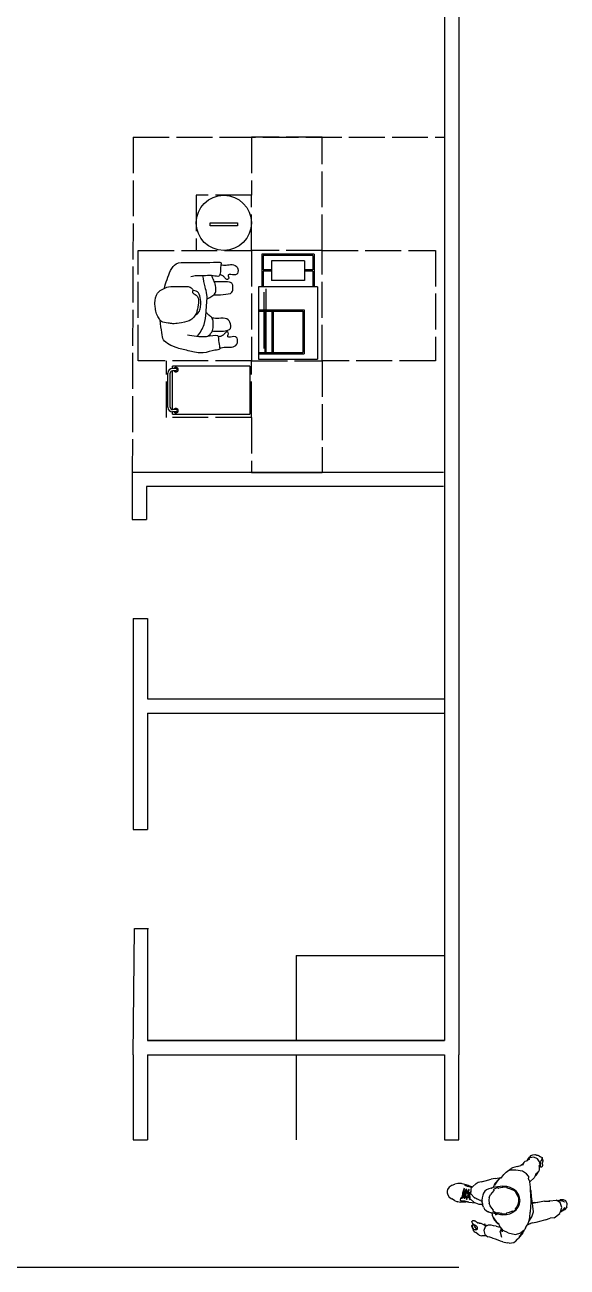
# Model space of a CAD drawing. Header units: millimetres. Extents: x -9564 to 48820, y -25359 to 24346.
# Drawn here: x 44987 to 48820, y -25359 to -16585 of the extents above; entities that cross this region are included whole.
import ezdxf

# ---------------------------------------------------------------- set-up
doc = ezdxf.new("R2010")
doc.units = ezdxf.units.MM
doc.header["$LTSCALE"] = 100
doc.linetypes.add('DASHEDX2', pattern=[3.048, 2.54, -0.508])
for name, color, linetype in [('Area circulacion', 50, 'DASHEDX2'), ('Area proceso', 90, 'DASHEDX2'), ('Maquinas', 200, 'Continuous'), ('MUROS', 7, 'Continuous'), ('Personal', 20, 'Continuous'), ('Transporte semielaborado', 30, 'Continuous')]:
    doc.layers.add(name, color=color, linetype=linetype)

# ---------------------------------------------------------------- blocks, each defined once
blk = doc.blocks.new('pa17-16')
for points, knots in [([(5.5575, 2.4391), (5.5549, 2.4218), (5.5525, 2.3852), (5.5491, 2.3329), (5.5712, 2.2599), (5.5431, 2.2589), (5.5029, 2.2526), (5.4793, 2.2435), (5.4785, 2.2813), (5.4499, 2.3438), (5.4658, 2.4235), (5.4776, 2.5033), (5.5116, 2.5798), (5.5552, 2.585), (5.608, 2.5962), (5.6336, 2.6001)], [0, 0, 0, 0, 0.404899, 0.829805, 1.276298, 1.516647, 1.885942, 2.122553, 2.418487, 2.881882, 3.382407, 3.897515, 4.613825, 5.020942, 5.393355, 5.393355, 5.393355, 5.393355]), ([(5.62, 2.5537), (5.6188, 2.5427), (5.6154, 2.5253), (5.6223, 2.4901), (5.6346, 2.4293), (5.661, 2.4064), (5.685, 2.3908), (5.7322, 2.3832), (5.7723, 2.3842), (5.7881, 2.3969), (5.8018, 2.4268), (5.8146, 2.4162), (5.8324, 2.4305), (5.8382, 2.4568), (5.8318, 2.5038), (5.8344, 2.5615), (5.8137, 2.5937), (5.7944, 2.6284), (5.7307, 2.6388), (5.7037, 2.6296), (5.6679, 2.626), (5.6442, 2.6055), (5.6228, 2.5961), (5.6214, 2.5667), (5.62, 2.5537)], [0, 0, 0, 0, 0.297584, 0.631064, 1.068635, 1.39533, 1.69617, 2.097861, 2.458938, 2.716293, 3.010442, 3.199165, 3.447293, 3.731671, 4.119196, 4.541864, 4.881702, 5.22714, 5.673063, 5.989311, 6.327668, 6.644571, 6.906626, 7.259736, 7.259736, 7.259736, 7.259736]), ([(5.8196, 2.5846), (5.837, 2.5819), (5.8817, 2.5675), (5.9755, 2.5418), (5.972, 2.4609), (5.9791, 2.3926), (5.9812, 2.315), (5.9891, 2.2612), (5.9692, 2.2664), (5.9401, 2.2663), (5.9063, 2.2668), (5.9005, 2.2811), (5.909, 2.3184), (5.9007, 2.3606), (5.9019, 2.4011), (5.8964, 2.4238), (5.8933, 2.4348)], [6.682038, 6.682038, 6.682038, 6.682038, 7.076266, 7.806153, 8.304227, 8.77662, 9.284333, 9.649979, 9.844608, 10.160206, 10.472731, 10.661147, 10.998544, 11.371438, 11.724832, 12.051545, 12.051545, 12.051545, 12.051545]), ([(5.5522, 2.3809), (5.573, 2.3653), (5.6222, 2.3398), (5.6924, 2.3383), (5.7952, 2.3323), (5.8376, 2.352), (5.881, 2.3613), (5.9019, 2.366)], [0, 0, 0, 0, 0.49262, 0.970296, 1.525877, 1.91054, 2.357805, 2.357805, 2.357805, 2.357805]), ([(5.6724, 2.3994), (5.675, 2.3947), (5.6837, 2.383), (5.7041, 2.3718), (5.7348, 2.3697), (5.774, 2.3728), (5.8085, 2.3874), (5.8116, 2.4015), (5.8144, 2.4199)], [0.121052, 0.121052, 0.121052, 0.121052, 0.297289, 0.584433, 0.895396, 1.26174, 1.600834, 1.760925, 1.760925, 1.760925, 1.760925]), ([(5.5552, 2.3206), (5.5597, 2.3147), (5.5706, 2.3043), (5.5892, 2.2916), (5.6248, 2.2913), (5.6613, 2.2967), (5.6731, 2.3154), (5.6858, 2.3299), (5.6912, 2.3378)], [0, 0, 0, 0, 0.262594, 0.520609, 0.853848, 1.185107, 1.43842, 1.738028, 1.738028, 1.738028, 1.738028]), ([(5.5867, 2.2952), (5.5866, 2.2877), (5.5872, 2.2667), (5.5883, 2.1873), (5.6353, 2.19), (5.6673, 2.2128), (5.6606, 2.2618), (5.6599, 2.2881), (5.6606, 2.3008)], [0.078483, 0.078483, 0.078483, 0.078483, 0.321516, 0.797556, 1.122606, 1.448668, 1.830958, 2.166281, 2.166281, 2.166281, 2.166281]), ([(5.7713, 2.3359), (5.7736, 2.3305), (5.7786, 2.3203), (5.7954, 2.2951), (5.8154, 2.2848), (5.8612, 2.2906), (5.8838, 2.3057), (5.8988, 2.3117), (5.9058, 2.3148)], [0, 0, 0, 0, 0.233477, 0.532145, 0.79329, 1.163492, 1.458071, 1.725911, 1.725911, 1.725911, 1.725911]), ([(5.7943, 2.2992), (5.7951, 2.2858), (5.7984, 2.2614), (5.8038, 2.2002), (5.8255, 2.1869), (5.8672, 2.191), (5.8755, 2.2117), (5.8718, 2.2605), (5.8715, 2.286), (5.871, 2.2978)], [0, 0, 0, 0, 0.353805, 0.775896, 1.041599, 1.377968, 1.615337, 2.001902, 2.313716, 2.313716, 2.313716, 2.313716]), ([(5.4915, 2.2484), (5.4936, 2.2374), (5.4981, 2.215), (5.4968, 2.1806), (5.512, 2.1445), (5.5569, 2.147), (5.5634, 2.1681), (5.5498, 2.2128), (5.5753, 2.1995), (5.5912, 2.209), (5.5741, 2.2257), (5.5617, 2.2339), (5.5559, 2.2515), (5.5556, 2.26)], [0, 0, 0, 0, 0.324329, 0.654038, 0.980089, 1.31306, 1.562526, 1.890179, 2.123217, 2.319335, 2.559559, 2.78492, 3.066636, 3.066636, 3.066636, 3.066636]), ([(5.9713, 2.2652), (5.9703, 2.2553), (5.9686, 2.234), (5.9786, 2.2017), (5.9668, 2.1644), (5.9218, 2.1628), (5.9134, 2.1832), (5.9229, 2.229), (5.8988, 2.2135), (5.882, 2.2215), (5.8976, 2.2397), (5.908, 2.248), (5.912, 2.2618), (5.9127, 2.2683)], [0.038839, 0.038839, 0.038839, 0.038839, 0.324329, 0.654038, 0.980089, 1.31306, 1.562526, 1.890179, 2.123217, 2.319335, 2.559559, 2.78492, 2.989829, 2.989829, 2.989829, 2.989829])]:
    blk.add_open_spline(points, degree=3, knots=knots)

msp = doc.modelspace()

# ---------------------------------------------------------------- linework, layer by layer
for p, q in [((47953.695, -4561.036), (47953.695, -23758.736)), ((48053.695, -4961.036), (48053.695, -23858.736)), ((45853.695, -23758.736), (47953.695, -23758.736)), ((45853.695, -23858.736), (47953.695, -23858.736)), ((47953.695, -23858.736), (47953.695, -24458.736)), ((44181.258, -25358.736), (48053.695, -25358.736))]:
    msp.add_line(p, q)
at = {"color": 3}
msp.add_line((46588.394, -19745.332), (47088.394, -19745.332), dxfattribs=at)
at = {"layer": 'Area circulacion', "color": 2}
msp.add_line((45753.695, -17378.111), (45746.098, -19745.332), dxfattribs=at)
at = {"layer": 'Area proceso', "color": 3}
for p, q in [((45753.695, -17378.111), (47953.695, -17378.111)), ((47088.394, -17378.111), (46588.394, -17378.111)), ((46588.394, -17378.111), (46588.394, -17788.111)), ((47088.394, -18178.111), (47088.394, -17378.111)), ((46588.394, -17788.111), (46198.394, -17788.111)), ((46198.394, -17788.111), (46198.394, -18178.111)), ((46588.394, -18178.111), (46588.394, -17788.111)), ((45788.394, -18958.111), (45788.394, -18178.111)), ((45788.394, -18178.111), (46588.394, -18178.111)), ((47088.394, -18178.111), (47888.394, -18178.111)), ((47888.394, -18178.111), (47888.394, -18958.111)), ((46588.394, -18958.111), (45788.394, -18958.111)), ((45988.394, -19358.111), (45988.394, -18958.111)), ((46588.394, -19358.111), (46588.394, -18958.111)), ((47888.394, -18958.111), (47088.394, -18958.111)), ((47088.394, -18958.111), (47088.394, -19745.332)), ((46588.394, -19358.111), (45988.394, -19358.111)), ((46588.394, -19358.111), (46588.394, -19745.332))]:
    msp.add_line(p, q, dxfattribs=at)
at = {"layer": 'Area proceso'}
for p, q in [((47088.394, -18178.111), (46588.394, -18178.111)), ((46588.394, -18178.111), (46588.394, -18958.111)), ((47088.394, -18958.111), (47088.394, -18178.111)), ((46588.394, -18958.111), (47088.394, -18958.111))]:
    msp.add_line(p, q, dxfattribs=at)
at = {"layer": 'Maquinas'}
for p, q in [((47032.466, -18204.008), (46661.804, -18204.008)), ((46661.804, -18204.008), (46661.804, -18435.672)), ((46671.071, -18213.275), (46671.071, -18315.207)), ((47023.199, -18213.275), (46671.071, -18213.275)), ((47023.199, -18213.275), (47023.199, -18315.207)), ((47032.466, -18204.008), (47032.466, -18435.672)), ((46731.303, -18315.207), (46671.071, -18315.207)), ((46731.303, -18324.473), (46671.071, -18324.473)), ((46671.071, -18324.473), (46671.071, -18435.672)), ((46731.303, -18250.341), (46731.303, -18389.339)), ((46962.967, -18250.341), (46731.303, -18250.341)), ((46962.967, -18250.341), (46962.967, -18389.339)), ((47023.199, -18315.207), (46962.967, -18315.207)), ((47023.199, -18324.473), (46962.967, -18324.473)), ((47023.199, -18324.473), (47023.199, -18435.672)), ((46962.967, -18389.339), (46731.303, -18389.339)), ((46638.638, -18435.672), (46638.638, -18945.332)), ((47055.632, -18435.672), (46638.638, -18435.672)), ((47032.466, -18435.672), (46661.804, -18435.672)), ((46677.835, -18871.319), (46677.835, -18471.7)), ((46689.881, -18448.943), (46689.881, -18898.127)), ((47055.632, -18435.672), (47055.632, -18945.332)), ((46638.638, -18597.837), (46960.65, -18597.837)), ((46960.65, -18597.837), (46960.65, -18908.506)), ((46638.638, -18607.103), (46951.384, -18607.103)), ((46682.849, -18607.103), (46682.849, -18898.999)), ((46733.62, -18607.103), (46733.62, -18898.999)), ((46742.886, -18607.103), (46742.886, -18898.999)), ((46951.384, -18607.103), (46951.384, -18898.999)), ((46638.638, -18898.999), (46951.384, -18898.999)), ((46638.638, -18908.266), (46960.65, -18908.266)), ((46638.638, -18945.332), (47055.632, -18945.332))]:
    msp.add_line(p, q, dxfattribs=at)
at = {"layer": 'MUROS'}
for p, q in [((47946.098, -19745.332), (45746.098, -19745.332)), ((45746.098, -19745.332), (45746.098, -20077.315)), ((47946.098, -19845.332), (45846.098, -19845.332)), ((45846.098, -19845.332), (45846.098, -20077.315)), ((45746.098, -20077.315), (45846.098, -20077.315)), ((45753.695, -20777.315), (45753.695, -22268.025)), ((45753.695, -20777.315), (45853.695, -20777.315)), ((45853.695, -20777.315), (45853.695, -21345.332)), ((45853.695, -21345.332), (47953.695, -21345.332)), ((45853.695, -21445.332), (45853.695, -22268.025)), ((45853.695, -21445.332), (47953.695, -21445.332)), ((47953.695, -21416.953), (47953.695, -23758.736)), ((45753.695, -22268.025), (45853.695, -22268.025)), ((45753.695, -23858.736), (45761.292, -22968.025)), ((45761.292, -22968.025), (45861.292, -22968.025)), ((45853.695, -22968.025), (45853.695, -23758.736)), ((46903.695, -23158.736), (46903.695, -23758.736)), ((46903.695, -23158.736), (47953.695, -23158.736)), ((47953.695, -23758.736), (45853.695, -23758.736)), ((45753.695, -23858.736), (45753.695, -24458.736)), ((45853.695, -23858.736), (45853.695, -24458.736)), ((46903.695, -23858.736), (46903.695, -24458.736)), ((47953.695, -23858.736), (47953.695, -24458.736)), ((48053.695, -24458.736), (48053.695, -23858.736)), ((45753.695, -24458.736), (45853.695, -24458.736)), ((47953.695, -24458.736), (48053.695, -24458.736))]:
    msp.add_line(p, q, dxfattribs=at)
at = {"layer": 'Personal'}
for p, q in [((48562.82, -24569.932), (48577.545, -24566.258)), ((48577.545, -24566.258), (48591.265, -24563.925)), ((48591.265, -24563.925), (48598.169, -24565.48)), ((48603.126, -24567.292), (48598.169, -24565.48)), ((48603.126, -24567.292), (48613.473, -24567.553)), ((48466.622, -24646.804), (48433.907, -24657.225)), ((48466.622, -24646.804), (48476.211, -24644.704)), ((48476.211, -24644.704), (48492.561, -24641.53)), ((48493.021, -24641.382), (48492.561, -24641.53)), ((48508.915, -24636.25), (48493.021, -24641.382)), ((48493.34, -24641.213), (48493.021, -24641.382)), ((48500.83, -24636.79), (48493.34, -24641.213)), ((48507.12, -24630.253), (48500.83, -24636.79)), ((48513.635, -24619.582), (48507.12, -24630.253)), ((48520.626, -24612.78), (48513.635, -24619.582)), ((48530.296, -24609.299), (48520.626, -24612.78)), ((48534.919, -24608.048), (48530.296, -24609.299)), ((48537.224, -24605.08), (48534.919, -24608.048)), ((48535.984, -24607.76), (48534.919, -24608.048)), ((48555.08, -24587.443), (48535.984, -24607.76)), ((48538.336, -24607.124), (48535.984, -24607.76)), ((48537.224, -24605.08), (48544.001, -24591.678)), ((48539.607, -24601.198), (48537.224, -24605.08)), ((48545.538, -24601.86), (48538.336, -24607.124)), ((48545.928, -24590.854), (48539.607, -24601.198)), ((48551.489, -24582.563), (48544.001, -24591.678)), ((48550.8, -24597.783), (48545.538, -24601.86)), ((48552.334, -24596.014), (48550.8, -24597.783)), ((48551.489, -24582.563), (48552.811, -24581.026)), ((48554.141, -24595.362), (48552.334, -24596.014)), ((48562.82, -24569.932), (48552.811, -24581.026)), ((48584.902, -24582.788), (48555.08, -24587.443)), ((48610.542, -24593.166), (48584.902, -24582.788)), ((48624.686, -24615.45), (48610.542, -24593.166)), ((48613.473, -24567.553), (48622.938, -24572.374)), ((48621.12, -24641.765), (48621.126, -24645.778)), ((48621.126, -24645.778), (48621.554, -24644.524)), ((48621.126, -24645.778), (48621.128, -24647.793)), ((48621.795, -24646.034), (48621.128, -24647.793)), ((48621.128, -24647.793), (48621.131, -24649.418)), ((48621.131, -24649.418), (48621.984, -24656.889)), ((48621.434, -24644.738), (48621.554, -24644.524)), ((48621.554, -24644.524), (48623.492, -24638.854)), ((48621.795, -24646.034), (48626.155, -24639.238)), ((48624.056, -24640.072), (48621.795, -24646.034)), ((48622.938, -24572.374), (48631.127, -24578.907)), ((48624.056, -24640.072), (48623.492, -24638.854)), ((48626.155, -24639.238), (48624.056, -24640.072)), ((48624.686, -24615.45), (48625.181, -24623.456)), ((48625.181, -24623.456), (48627.329, -24620.759)), ((48625.181, -24623.456), (48625.877, -24634.726)), ((48626.213, -24634.459), (48625.877, -24634.726)), ((48625.877, -24634.726), (48626.155, -24639.238)), ((48626.213, -24634.459), (48628.977, -24630.49)), ((48627.329, -24620.759), (48628.958, -24618.816)), ((48628.958, -24618.816), (48630.898, -24616.502)), ((48628.958, -24618.816), (48629.253, -24620.342)), ((48629.7, -24627.184), (48628.977, -24630.49)), ((48629.253, -24620.342), (48629.7, -24627.184)), ((48629.522, -24638.342), (48629.428, -24643.573)), ((48629.428, -24643.573), (48629.545, -24646.845)), ((48629.428, -24643.573), (48629.544, -24644.018)), ((48630.341, -24629.791), (48629.522, -24638.342)), ((48629.545, -24646.845), (48630.549, -24649.7)), ((48630.548, -24626.881), (48630.341, -24629.791)), ((48630.59, -24622.826), (48630.548, -24626.881)), ((48634.303, -24652.224), (48630.549, -24649.7)), ((48630.898, -24616.502), (48630.59, -24622.826)), ((48630.59, -24622.826), (48630.657, -24627.587)), ((48631.327, -24630.361), (48630.657, -24627.587)), ((48630.898, -24616.502), (48633.212, -24613.743)), ((48636.162, -24580.988), (48631.127, -24578.907)), ((48633.212, -24613.743), (48636.987, -24605.783)), ((48637.859, -24652.707), (48634.303, -24652.224)), ((48636.162, -24580.988), (48642.271, -24585.249)), ((48643.779, -24593.152), (48636.987, -24605.783)), ((48640.586, -24651.885), (48637.859, -24652.707)), ((48643.134, -24648.845), (48640.586, -24651.885)), ((48643.779, -24593.152), (48642.271, -24585.249)), ((48642.271, -24585.249), (48643.529, -24588.473)), ((48643.134, -24648.845), (48644.713, -24643.8)), ((48645.431, -24597.053), (48643.529, -24588.473)), ((48643.779, -24593.152), (48644.213, -24596.438)), ((48645.215, -24640.622), (48644.713, -24643.8)), ((48646.301, -24632.726), (48645.215, -24640.622)), ((48647.635, -24601.702), (48645.431, -24597.053)), ((48646.301, -24632.726), (48646.912, -24626.824)), ((48646.783, -24627.022), (48646.882, -24625.967)), ((48646.882, -24625.967), (48647.677, -24617.493)), ((48646.882, -24625.967), (48646.912, -24626.824)), ((48647.635, -24601.702), (48648.528, -24606.468)), ((48647.677, -24617.493), (48648.068, -24612.749)), ((48648.528, -24606.468), (48648.068, -24612.749)), ((48241.572, -24748.649), (48282.411, -24737.252)), ((48310.268, -24732.028), (48282.411, -24737.252)), ((48334.669, -24740.762), (48309.586, -24768.055)), ((48310.268, -24732.028), (48340.18, -24728.762)), ((48339.473, -24737.75), (48324.743, -24752.54)), ((48334.669, -24740.762), (48324.743, -24752.54)), ((48339.473, -24737.75), (48334.669, -24740.762)), ((48348.286, -24728.901), (48339.473, -24737.75)), ((48340.18, -24728.762), (48348.286, -24728.901)), ((48351, -24726.175), (48348.286, -24728.901)), ((48351, -24726.175), (48358.629, -24722.085)), ((48353.072, -24729.577), (48358.629, -24722.085)), ((48358.629, -24722.085), (48372.044, -24704.003)), ((48372.044, -24704.003), (48388.227, -24686.692)), ((48388.227, -24686.692), (48423.156, -24661.79)), ((48415.319, -24674.35), (48388.227, -24686.692)), ((48456.568, -24673.442), (48415.319, -24674.35)), ((48433.907, -24657.225), (48423.156, -24661.79)), ((48505.23, -24681.487), (48456.568, -24673.442)), ((48531.821, -24698.945), (48505.23, -24681.487)), ((48545.634, -24717.291), (48531.821, -24698.945)), ((48545.634, -24717.291), (48547.359, -24719.658)), ((48547.359, -24719.658), (48547.557, -24731.295)), ((48549.637, -24742.661), (48547.557, -24731.295)), ((48549.637, -24742.661), (48555.322, -24755.789)), ((48586.218, -24727.123), (48555.322, -24755.789)), ((48592.755, -24714.863), (48586.218, -24727.123)), ((48592.938, -24714.453), (48592.755, -24714.863)), ((48599.356, -24700.043), (48592.938, -24714.453)), ((48592.938, -24714.453), (48596.757, -24711.709)), ((48596.757, -24711.709), (48603.652, -24705.537)), ((48605.579, -24692.119), (48599.356, -24700.043)), ((48603.652, -24705.537), (48620.232, -24680.384)), ((48622.479, -24672.324), (48620.232, -24680.384)), ((48621.984, -24656.889), (48621.768, -24666.249)), ((48621.768, -24666.249), (48622.479, -24672.324)), ((47974.512, -24811.356), (47971.036, -24822.425)), ((47971.036, -24822.425), (47971.242, -24833.88)), ((47985.86, -24793.78), (47974.512, -24811.356)), ((48007.021, -24778.959), (47985.86, -24793.78)), ((48007.021, -24778.959), (48026.839, -24772.656)), ((48046.767, -24768.713), (48026.839, -24772.656)), ((48070.578, -24767.815), (48046.767, -24768.713)), ((48078.137, -24769.703), (48070.578, -24767.815)), ((48078.137, -24769.703), (48074.44, -24768.849)), ((48095.895, -24773.807), (48078.137, -24769.703)), ((48087.394, -24814.321), (48081.269, -24836.979)), ((48090.596, -24815.715), (48084.859, -24837.329)), ((48092.226, -24801.976), (48087.394, -24814.321)), ((48088.981, -24841.44), (48090.369, -24825.439)), ((48090.369, -24825.439), (48091.78, -24815.236)), ((48093.232, -24809.095), (48090.596, -24815.715)), ((48093.172, -24800.144), (48092.226, -24801.976)), ((48098.242, -24819.445), (48092.674, -24830.842)), ((48093.09, -24826.43), (48092.674, -24830.842)), ((48093.09, -24826.43), (48093.78, -24822.678)), ((48100.62, -24821.432), (48094.056, -24833.941)), ((48094.874, -24779.691), (48120.374, -24788.667)), ((48122.965, -24782.555), (48095.895, -24773.807)), ((48106.152, -24806.823), (48098.242, -24819.445)), ((48102.401, -24828.792), (48099.978, -24844.161)), ((48108.435, -24809.367), (48100.62, -24821.432)), ((48107.367, -24813.423), (48102.401, -24828.792)), ((48113.263, -24823.544), (48105.554, -24834.876)), ((48106.375, -24829.666), (48105.554, -24834.876)), ((48107.737, -24805.018), (48106.152, -24806.823)), ((48116.897, -24825.409), (48106.203, -24840.252)), ((48107.735, -24825.097), (48106.375, -24829.666)), ((48107.367, -24813.423), (48107.653, -24812.507)), ((48108.435, -24809.367), (48108.897, -24808.912)), ((48109.803, -24818.155), (48108.585, -24822.245)), ((48123.92, -24809.919), (48113.263, -24823.544)), ((48122.774, -24818.288), (48116.897, -24825.409)), ((48119.807, -24845.284), (48120.933, -24828.816)), ((48145.591, -24795.922), (48120.374, -24788.667)), ((48122.774, -24818.288), (48120.933, -24828.816)), ((48145.942, -24795.593), (48122.336, -24787.647)), ((48127.117, -24813.027), (48122.774, -24818.288)), ((48122.965, -24782.555), (48144.657, -24789.189)), ((48126.578, -24808.42), (48123.92, -24809.919)), ((48133.621, -24829.24), (48125.774, -24839.585)), ((48126.303, -24830.205), (48125.774, -24839.585)), ((48126.596, -24827.969), (48126.303, -24830.205)), ((48127.117, -24813.027), (48128.854, -24812.103)), ((48140.361, -24830.758), (48130.765, -24847.477)), ((48140.535, -24821.909), (48133.621, -24829.24)), ((48140.4, -24828.811), (48138.02, -24831.236)), ((48140.141, -24841.958), (48140.361, -24830.758)), ((48140.361, -24830.758), (48140.4, -24828.811)), ((48140.4, -24828.811), (48140.535, -24821.909)), ((48140.535, -24821.909), (48140.811, -24807.872)), ((48140.811, -24807.872), (48142.896, -24798.439)), ((48145.591, -24795.922), (48142.896, -24798.439)), ((48144.657, -24789.189), (48150.398, -24791.43)), ((48145.942, -24795.593), (48145.591, -24795.922)), ((48150.202, -24791.613), (48145.942, -24795.593)), ((48149.904, -24791.504), (48150.202, -24791.613)), ((48150.398, -24791.43), (48150.202, -24791.613)), ((48175.998, -24767.512), (48150.398, -24791.43)), ((48175.998, -24767.512), (48191.609, -24759.39)), ((48191.609, -24759.39), (48241.572, -24748.649)), ((48212.812, -24756.676), (48241.572, -24748.649)), ((48238.986, -24821.927), (48229.591, -24835.627)), ((48250.094, -24812.103), (48238.986, -24821.927)), ((48265.344, -24804.451), (48250.094, -24812.103)), ((48283.625, -24799.819), (48265.344, -24804.451)), ((48289.63, -24830.303), (48277.644, -24846.542)), ((48283.625, -24799.819), (48284.154, -24799.697)), ((48291.43, -24798.252), (48284.154, -24799.697)), ((48302.79, -24817.291), (48289.63, -24830.303)), ((48296.276, -24797.28), (48291.43, -24798.252)), ((48309.586, -24768.055), (48296.276, -24797.28)), ((48297.922, -24796.949), (48296.276, -24797.28)), ((48327.2, -24791.848), (48297.922, -24796.949)), ((48300.47, -24808.819), (48302.725, -24807.069)), ((48300.47, -24808.819), (48302.79, -24817.291)), ((48302.725, -24807.069), (48325.775, -24795.433)), ((48324.743, -24752.54), (48307.526, -24779.287)), ((48325.775, -24795.433), (48327.962, -24796.757)), ((48364.673, -24786.734), (48327.2, -24791.848)), ((48327.962, -24796.757), (48327.905, -24796.783)), ((48327.962, -24796.757), (48335.896, -24801.847)), ((48335.896, -24801.847), (48333.257, -24802.36)), ((48361.963, -24796.782), (48335.896, -24801.847)), ((48361.963, -24796.782), (48364.635, -24791.469)), ((48364.635, -24791.469), (48365.796, -24790.971)), ((48393.606, -24788.61), (48364.673, -24786.734)), ((48365.796, -24790.971), (48391.709, -24792.117)), ((48391.709, -24792.117), (48392.893, -24793.116)), ((48392.893, -24793.116), (48394.627, -24797.885)), ((48417.395, -24795.425), (48393.606, -24788.61)), ((48394.627, -24797.885), (48413.679, -24804.158)), ((48413.679, -24804.158), (48433.219, -24813.624)), ((48441.066, -24807.785), (48417.395, -24795.425)), ((48438.995, -24810.88), (48433.219, -24813.624)), ((48438.995, -24810.88), (48440.839, -24811.87)), ((48440.839, -24811.87), (48458.55, -24827.744)), ((48461.649, -24825.45), (48441.066, -24807.785)), ((48456.382, -24832.816), (48458.55, -24827.744)), ((48475.392, -24844.479), (48461.649, -24825.45)), ((48555.322, -24755.789), (48555.915, -24757.157)), ((48561.385, -24793.048), (48555.915, -24757.157)), ((48560.345, -24828.995), (48560.898, -24809.889)), ((48560.345, -24828.995), (48561.977, -24864.747)), ((48560.898, -24809.889), (48561.385, -24793.048)), ((48565.851, -24821.645), (48560.898, -24809.889)), ((48568.749, -24859.174), (48565.851, -24821.645)), ((47971.242, -24833.88), (47976.447, -24846.98)), ((47976.447, -24846.98), (47986.906, -24863.7)), ((47986.906, -24863.7), (48005.859, -24876.172)), ((48024.765, -24887.457), (48005.859, -24876.172)), ((48024.765, -24887.457), (48044.029, -24897.168)), ((48047.306, -24898.326), (48044.029, -24897.168)), ((48066.931, -24902.114), (48047.306, -24898.326)), ((48066.114, -24886.208), (48069.146, -24872.52)), ((48071.002, -24891.721), (48066.114, -24886.208)), ((48097.399, -24898.721), (48066.931, -24902.114)), ((48072.634, -24864.078), (48069.146, -24872.52)), ((48095.656, -24892.081), (48071.002, -24891.721)), ((48072.634, -24864.078), (48077.809, -24864.821)), ((48076.775, -24873.425), (48076.222, -24876.364)), ((48076.222, -24876.364), (48076.514, -24876.434)), ((48077.809, -24864.821), (48076.775, -24873.425)), ((48078.445, -24859.531), (48077.809, -24864.821)), ((48081.269, -24836.979), (48078.445, -24859.531)), ((48081.295, -24865.009), (48090.388, -24865.252)), ((48082.292, -24859.307), (48081.624, -24864.028)), ((48084.859, -24837.329), (48082.292, -24859.307)), ((48085.042, -24859.505), (48084.404, -24861.62)), ((48088.228, -24846.742), (48085.042, -24859.505)), ((48089.05, -24843.381), (48088.228, -24846.742)), ((48088.981, -24841.44), (48089.05, -24843.381)), ((48089.05, -24843.381), (48089.337, -24851.497)), ((48089.337, -24851.497), (48089.54, -24857.242)), ((48089.54, -24857.242), (48090.388, -24865.252)), ((48090.388, -24865.252), (48091.195, -24872.873)), ((48091.195, -24872.873), (48092.077, -24876.267)), ((48092.085, -24837.105), (48091.725, -24840.937)), ((48091.725, -24840.937), (48091.775, -24841.953)), ((48091.775, -24841.953), (48092.478, -24856.104)), ((48092.674, -24830.842), (48092.228, -24831.755)), ((48092.478, -24856.104), (48093.489, -24865.005)), ((48093.489, -24865.227), (48103.358, -24864.845)), ((48093.788, -24867.636), (48094.133, -24870.662)), ((48094.033, -24834.031), (48094.056, -24833.941)), ((48094.133, -24870.662), (48094.18, -24870.848)), ((48115.086, -24896.81), (48095.656, -24892.081)), ((48097.457, -24853.469), (48095.813, -24860.703)), ((48097.228, -24897.404), (48104.236, -24897.405)), ((48110.179, -24897.948), (48097.399, -24898.721)), ((48100.189, -24845.877), (48097.457, -24853.469)), ((48104.236, -24897.405), (48097.585, -24896.796)), ((48100.189, -24845.877), (48099.978, -24844.161)), ((48101.107, -24853.334), (48100.189, -24845.877)), ((48101.086, -24853.389), (48100.824, -24854.375)), ((48101.086, -24853.389), (48101.107, -24853.334)), ((48101.858, -24859.425), (48101.086, -24853.389)), ((48101.858, -24859.425), (48103.358, -24864.845)), ((48103.358, -24864.845), (48106.317, -24875.534)), ((48104.255, -24843.12), (48104.134, -24843.892)), ((48104.292, -24845.16), (48104.134, -24843.892)), ((48105.554, -24834.876), (48104.159, -24836.927)), ((48110.179, -24897.948), (48104.236, -24897.405)), ((48104.292, -24845.16), (48106.203, -24840.252)), ((48105.917, -24858.231), (48104.292, -24845.16)), ((48105.917, -24858.231), (48107.71, -24864.677)), ((48106.317, -24875.534), (48109.307, -24879.145)), ((48107.71, -24864.677), (48111.113, -24864.545)), ((48107.71, -24864.677), (48110.035, -24873.028)), ((48109.307, -24879.145), (48110.237, -24879.03)), ((48110.035, -24873.028), (48112.115, -24875.652)), ((48125.949, -24899.391), (48110.179, -24897.948)), ((48110.237, -24879.03), (48113.379, -24878.587)), ((48110.239, -24878.971), (48110.237, -24879.03)), ((48111.113, -24864.545), (48124.919, -24866.33)), ((48112.115, -24875.652), (48112.609, -24876.285)), ((48116.911, -24851.27), (48112.72, -24862.467)), ((48113.379, -24878.587), (48113.395, -24877.123)), ((48115.086, -24896.81), (48125.949, -24899.391)), ((48120.167, -24846.977), (48116.911, -24851.27)), ((48118.095, -24859.668), (48121.038, -24852.593)), ((48119.807, -24845.284), (48120.167, -24846.977)), ((48120.167, -24846.977), (48121.291, -24852.269)), ((48121.291, -24852.269), (48121.038, -24852.593)), ((48121.291, -24852.269), (48123.107, -24860.813)), ((48123.107, -24860.813), (48124.919, -24866.33)), ((48124.919, -24866.33), (48128.079, -24875.951)), ((48125.716, -24840.615), (48125.465, -24845.056)), ((48125.465, -24845.056), (48125.775, -24846.521)), ((48125.774, -24839.585), (48125.581, -24839.84)), ((48131.24, -24839.515), (48125.775, -24846.521)), ((48125.775, -24846.521), (48128.545, -24859.601)), ((48125.949, -24899.391), (48172.904, -24904.984)), ((48128.079, -24875.951), (48131.284, -24879.773)), ((48128.545, -24859.601), (48130.863, -24867.098)), ((48130.765, -24847.477), (48131.103, -24866.197)), ((48130.863, -24867.098), (48131.201, -24867.142)), ((48130.863, -24867.098), (48131.146, -24867.962)), ((48131.146, -24867.962), (48131.143, -24868.004)), ((48131.143, -24868.004), (48131.239, -24868.314)), ((48137.972, -24830.885), (48131.24, -24839.515)), ((48138.02, -24831.236), (48131.24, -24839.515)), ((48131.284, -24879.773), (48132.356, -24880.009)), ((48132.356, -24880.009), (48136.239, -24879.509)), ((48132.426, -24879.613), (48132.409, -24879.713)), ((48133.054, -24874.417), (48134.873, -24876.155)), ((48134.873, -24876.155), (48135.021, -24876.347)), ((48135.021, -24876.347), (48160.442, -24900.586)), ((48136.239, -24879.509), (48136.309, -24878.894)), ((48166.017, -24869.261), (48140.141, -24841.958)), ((48160.442, -24900.586), (48172.904, -24904.984)), ((48166.017, -24869.261), (48167.978, -24870.19)), ((48205.382, -24887.808), (48167.978, -24870.19)), ((48184.468, -24878.086), (48167.978, -24870.19)), ((48172.904, -24904.984), (48195.022, -24912.791)), ((48184.586, -24878.193), (48184.468, -24878.086)), ((48206.874, -24888.816), (48184.468, -24878.086)), ((48195.022, -24912.791), (48211.032, -24915.007)), ((48206.874, -24888.816), (48217.574, -24892.469)), ((48211.032, -24915.007), (48221.229, -24914.74)), ((48218.63, -24892.79), (48217.864, -24892.768)), ((48219.841, -24868.596), (48218.041, -24885.239)), ((48218.041, -24885.239), (48218.63, -24892.79)), ((48219.434, -24903.086), (48218.63, -24892.79)), ((48219.434, -24903.086), (48219.435, -24903.165)), ((48219.435, -24903.165), (48221.229, -24914.74)), ((48223.098, -24851.214), (48219.841, -24868.596)), ((48221.229, -24914.74), (48221.944, -24919.379)), ((48229.591, -24835.627), (48223.098, -24851.214)), ((48269.362, -24865.863), (48266.463, -24885.736)), ((48266.463, -24885.736), (48268.673, -24905.694)), ((48276.298, -24925.28), (48268.673, -24905.694)), ((48269.362, -24865.863), (48277.644, -24846.542)), ((48456.382, -24832.816), (48467.457, -24849.453)), ((48474.402, -24909.036), (48466.097, -24928.907)), ((48467.457, -24849.453), (48475.085, -24869.575)), ((48477.195, -24889.352), (48474.402, -24909.036)), ((48475.085, -24869.575), (48477.195, -24889.352)), ((48484.267, -24867.302), (48475.392, -24844.479)), ((48478.021, -24924.748), (48483.426, -24912.234)), ((48483.501, -24911.995), (48483.426, -24912.234)), ((48483.501, -24911.995), (48485.548, -24898.01)), ((48485.907, -24882.024), (48484.267, -24867.302)), ((48485.548, -24898.01), (48485.743, -24896.68)), ((48486.504, -24897.81), (48485.548, -24898.01)), ((48485.743, -24896.68), (48485.95, -24895.268)), ((48485.743, -24896.68), (48486.679, -24896.482)), ((48485.907, -24882.024), (48486.762, -24882.244)), ((48486.053, -24883.333), (48485.907, -24882.024)), ((48485.95, -24895.268), (48486.764, -24889.708)), ((48486.679, -24896.482), (48485.95, -24895.268)), ((48486.898, -24883.552), (48486.053, -24883.333)), ((48486.202, -24884.671), (48486.053, -24883.333)), ((48486.202, -24884.671), (48486.898, -24883.552)), ((48486.764, -24889.708), (48486.202, -24884.671)), ((48486.679, -24896.482), (48486.504, -24897.81)), ((48486.762, -24882.244), (48486.898, -24883.552)), ((48563.384, -24898.933), (48561.42, -24933.677)), ((48561.977, -24864.747), (48562.254, -24871.473)), ((48562.865, -24860.904), (48562.254, -24871.473)), ((48562.254, -24871.473), (48563.384, -24898.933)), ((48572.343, -24893.669), (48568.749, -24859.174)), ((48573.712, -24901.842), (48572.343, -24893.669)), ((48573.712, -24901.842), (48587.435, -24899.018)), ((48574.766, -24908.134), (48573.712, -24901.842)), ((48611.233, -24901.227), (48574.766, -24908.134)), ((48578.251, -24928.935), (48574.766, -24908.134)), ((48587.435, -24899.018), (48611.233, -24901.227)), ((48612.361, -24901.013), (48611.233, -24901.227)), ((48658.896, -24892.088), (48612.361, -24901.013)), ((48658.896, -24892.088), (48690.249, -24891.777)), ((48698.661, -24890.187), (48690.249, -24891.777)), ((48690.249, -24891.777), (48697.142, -24891.708)), ((48698.661, -24890.187), (48742.094, -24884.743)), ((48748.933, -24888.81), (48742.094, -24884.743)), ((48748.933, -24888.81), (48770.218, -24883.691)), ((48749.278, -24889.015), (48748.933, -24888.81)), ((48749.278, -24889.015), (48766.901, -24885.524)), ((48750.44, -24889.707), (48749.278, -24889.015)), ((48757.608, -24889.468), (48750.44, -24889.707)), ((48770.332, -24901.537), (48750.44, -24889.707)), ((48781.537, -24890.311), (48757.608, -24889.468)), ((48793.94, -24882.353), (48770.218, -24883.691)), ((48783.097, -24936.792), (48770.332, -24901.537)), ((48781.537, -24890.311), (48784.283, -24890.47)), ((48799.612, -24897.437), (48784.283, -24890.47)), ((48810.727, -24891.302), (48793.94, -24882.353)), ((48799.612, -24897.437), (48801.533, -24898.491)), ((48820.119, -24911.213), (48810.727, -24891.302)), ((48817.3, -24935.386), (48820.119, -24911.213)), ((48228.356, -24936.122), (48221.944, -24919.379)), ((48228.356, -24936.122), (48236.805, -24949.205)), ((48236.805, -24949.205), (48247.865, -24959.57)), ((48247.865, -24959.57), (48262.554, -24967.553)), ((48247.865, -24959.57), (48248.164, -24959.85)), ((48248.164, -24959.85), (48262.554, -24967.553)), ((48262.554, -24967.553), (48279.401, -24972.347)), ((48263.064, -24967.76), (48262.554, -24967.553)), ((48263.064, -24967.76), (48279.958, -24972.61)), ((48287.713, -24941.936), (48276.298, -24925.28)), ((48279.401, -24972.347), (48294.847, -24976.048)), ((48279.958, -24972.61), (48286.76, -24974.222)), ((48286.76, -24974.222), (48288.969, -24991.247)), ((48286.76, -24974.222), (48295.292, -24976.245)), ((48300.426, -24955.408), (48287.713, -24941.936)), ((48288.969, -24991.247), (48303.284, -25024.662)), ((48323.926, -24982.042), (48294.847, -24976.048)), ((48295.292, -24976.245), (48314.533, -24980.166)), ((48297.801, -24963.989), (48300.426, -24955.408)), ((48299.997, -24965.449), (48297.801, -24963.989)), ((48322.654, -24977.838), (48299.997, -24965.449)), ((48314.533, -24980.166), (48314.688, -24988.311)), ((48314.533, -24980.166), (48323.926, -24982.042)), ((48314.688, -24988.311), (48327.686, -24982.726)), ((48324.876, -24977.074), (48322.654, -24977.838)), ((48361.227, -24988.345), (48323.926, -24982.042)), ((48323.926, -24982.042), (48324.351, -24982.167)), ((48324.351, -24982.167), (48327.686, -24982.726)), ((48324.876, -24977.074), (48332.987, -24971.972)), ((48327.686, -24982.726), (48361.227, -24988.345)), ((48332.987, -24971.972), (48358.868, -24977.943)), ((48358.868, -24977.943), (48361.345, -24983.553)), ((48361.227, -24988.345), (48390.203, -24987.468)), ((48361.227, -24988.345), (48361.399, -24988.391)), ((48362.5, -24983.81), (48361.345, -24983.553)), ((48361.399, -24988.391), (48390.152, -24987.52)), ((48388.427, -24983.577), (48362.5, -24983.81)), ((48389.647, -24982.88), (48388.427, -24983.577)), ((48391.544, -24977.952), (48389.647, -24982.88)), ((48390.152, -24987.52), (48390.203, -24987.468)), ((48390.203, -24987.468), (48414.217, -24981.481)), ((48390.203, -24987.468), (48414.095, -24981.578)), ((48410.788, -24972.34), (48391.544, -24977.952)), ((48430.634, -24963.545), (48410.788, -24972.34)), ((48414.095, -24981.578), (48414.217, -24981.481)), ((48414.217, -24981.481), (48424.654, -24976.509)), ((48424.682, -24976.503), (48424.654, -24976.509)), ((48424.682, -24976.503), (48433.427, -24972.312)), ((48429.845, -24975.433), (48424.682, -24976.503)), ((48433.427, -24972.312), (48429.845, -24975.433)), ((48430.634, -24963.545), (48436.321, -24966.708)), ((48433.463, -24972.281), (48433.427, -24972.312)), ((48433.463, -24972.281), (48438.146, -24970.05)), ((48438.203, -24965.21), (48436.321, -24966.708)), ((48438.146, -24970.05), (48438.201, -24970.006)), ((48438.304, -24969.957), (48438.201, -24970.006)), ((48438.203, -24965.21), (48456.435, -24950.55)), ((48438.304, -24969.957), (48444.036, -24965.37)), ((48444.036, -24965.37), (48459.476, -24953.014)), ((48444.036, -24965.37), (48459.332, -24953.215)), ((48466.097, -24928.907), (48454.449, -24945.147)), ((48456.435, -24950.55), (48454.449, -24945.147)), ((48455.701, -24949.334), (48455.613, -24949.496)), ((48455.613, -24949.496), (48455.716, -24949.358)), ((48455.756, -24949.736), (48455.849, -24949.578)), ((48459.332, -24953.215), (48459.476, -24953.014)), ((48459.476, -24953.014), (48473.841, -24934.475)), ((48459.476, -24953.014), (48473.7, -24934.751)), ((48473.841, -24934.475), (48473.7, -24934.751)), ((48473.841, -24934.475), (48478.021, -24924.748)), ((48548.801, -25036.092), (48571.062, -25003.979)), ((48555.123, -25007.377), (48558.267, -24969.955)), ((48561.42, -24933.677), (48558.267, -24969.955)), ((48571.062, -25003.979), (48581.311, -24967.022)), ((48581.311, -24967.022), (48578.251, -24928.935)), ((48727.367, -25010.343), (48768.836, -24979.097)), ((48768.836, -24979.097), (48771.661, -24970.718)), ((48771.661, -24970.718), (48780.417, -24966.841)), ((48771.661, -24970.718), (48772.724, -24967.564)), ((48772.724, -24967.564), (48783.097, -24936.792)), ((48772.724, -24967.564), (48783.074, -24960.171)), ((48801.799, -24954.672), (48780.417, -24966.841)), ((48788.298, -24955.914), (48783.074, -24960.171)), ((48789.803, -24954.217), (48788.298, -24955.914)), ((48789.803, -24954.217), (48789.863, -24954.178)), ((48803.665, -24938.59), (48789.863, -24954.178)), ((48817.3, -24935.386), (48801.799, -24954.672)), ((48804.742, -24936.58), (48803.665, -24938.59)), ((48146.648, -25063.576), (48144.477, -25067.272)), ((48144.477, -25067.272), (48144.534, -25069.612)), ((48145.417, -25072.637), (48144.534, -25069.612)), ((48145.417, -25072.637), (48146.27, -25073.465)), ((48145.757, -25072.327), (48146.27, -25073.465)), ((48146.27, -25073.465), (48147.79, -25076.836)), ((48147.602, -25062.521), (48146.648, -25063.576)), ((48146.648, -25063.576), (48147.669, -25066.666)), ((48146.952, -25037.682), (48149.699, -25031.444)), ((48148.036, -25042.859), (48146.952, -25037.682)), ((48147.602, -25062.521), (48151.148, -25060.424)), ((48147.669, -25066.666), (48149.562, -25071.376)), ((48147.79, -25076.836), (48149.037, -25080.549)), ((48150.364, -25047.324), (48148.036, -25042.859)), ((48149.037, -25080.549), (48150.442, -25084.618)), ((48149.562, -25071.376), (48150.372, -25074.709)), ((48149.699, -25031.444), (48152.55, -25030.642)), ((48152.55, -25030.642), (48150.094, -25031.583)), ((48154.048, -25052.19), (48150.364, -25047.324)), ((48150.372, -25074.709), (48151.649, -25077.547)), ((48150.442, -25084.618), (48153.475, -25089.146)), ((48151.148, -25060.424), (48154.518, -25060.942)), ((48151.649, -25077.547), (48154.1, -25082.168)), ((48154.518, -25060.942), (48151.818, -25060.773)), ((48155.925, -25029.35), (48152.55, -25030.642)), ((48155.116, -25093.922), (48153.475, -25089.146)), ((48157.999, -25056.002), (48154.048, -25052.19)), ((48154.1, -25082.168), (48156.417, -25087.224)), ((48157.28, -25061.116), (48154.518, -25060.942)), ((48155.116, -25093.922), (48155.954, -25099.7)), ((48155.925, -25029.35), (48160.575, -25029.883)), ((48156.417, -25087.224), (48157.836, -25090.491)), ((48159.762, -25063.25), (48157.28, -25061.116)), ((48157.836, -25090.491), (48161.3, -25092.069)), ((48157.999, -25056.002), (48162.502, -25059.071)), ((48159.762, -25063.25), (48163.562, -25067.756)), ((48160.575, -25029.883), (48164.637, -25031.273)), ((48168.533, -25095.012), (48161.3, -25092.069)), ((48162.502, -25059.071), (48165.255, -25060.647)), ((48163.562, -25067.756), (48164.889, -25070.221)), ((48164.437, -25073.65), (48167.565, -25075.929)), ((48164.637, -25031.273), (48167.764, -25032.391)), ((48164.896, -25070.027), (48164.889, -25070.221)), ((48164.889, -25070.221), (48166.799, -25073.771)), ((48164.896, -25070.027), (48166.795, -25066.427)), ((48168.248, -25062.005), (48165.255, -25060.647)), ((48166.795, -25066.427), (48166.714, -25068.316)), ((48166.714, -25068.316), (48168.045, -25071.99)), ((48166.795, -25066.427), (48170.257, -25063.899)), ((48166.799, -25073.771), (48167.565, -25075.929)), ((48167.565, -25075.929), (48168.238, -25076.419)), ((48172.237, -25034.276), (48167.764, -25032.391)), ((48168.045, -25071.99), (48170.164, -25077.743)), ((48170.483, -25078.926), (48168.238, -25076.419)), ((48172.678, -25064.168), (48168.248, -25062.005)), ((48170.164, -25077.743), (48170.483, -25078.926)), ((48170.257, -25063.899), (48172.678, -25064.168)), ((48173.078, -25081.825), (48170.483, -25078.926)), ((48172.237, -25034.276), (48177.934, -25039.008)), ((48174.116, -25064.871), (48172.678, -25064.168)), ((48172.957, -25084.792), (48174.942, -25085.317)), ((48173.078, -25081.825), (48174.942, -25085.317)), ((48174.116, -25064.871), (48180.01, -25070.327)), ((48174.942, -25085.317), (48175.42, -25085.444)), ((48181.901, -25088.142), (48175.42, -25085.444)), ((48181.901, -25088.142), (48176.139, -25089.808)), ((48180.231, -25040.885), (48177.934, -25039.008)), ((48185.816, -25087.411), (48178.596, -25094.543)), ((48180.01, -25070.327), (48183.528, -25075.043)), ((48185.233, -25044.85), (48180.231, -25040.885)), ((48185.049, -25087.231), (48181.901, -25088.142)), ((48187.089, -25081.486), (48183.528, -25075.043)), ((48184.556, -25093.274), (48185.816, -25087.411)), ((48184.671, -25082.573), (48186.502, -25084.218)), ((48186.096, -25086.105), (48185.049, -25087.231)), ((48188.001, -25046.099), (48185.233, -25044.85)), ((48185.816, -25087.411), (48186.096, -25086.105)), ((48186.096, -25086.105), (48186.502, -25084.218)), ((48186.502, -25084.218), (48187.089, -25081.486)), ((48186.851, -25046.036), (48188.001, -25046.099)), ((48187.134, -25081.569), (48187.089, -25081.486)), ((48188.001, -25046.099), (48191.813, -25046.306)), ((48197.56, -25048.051), (48191.813, -25046.306)), ((48199.163, -25048.691), (48197.56, -25048.051)), ((48199.163, -25048.691), (48199.2, -25048.679)), ((48199.2, -25048.679), (48200.256, -25048.335)), ((48199.389, -25048.781), (48199.2, -25048.679)), ((48199.389, -25048.781), (48199.437, -25048.769)), ((48199.437, -25048.769), (48200.287, -25048.56)), ((48201.575, -25049.587), (48199.437, -25048.769)), ((48200.256, -25048.335), (48204.125, -25047.928)), ((48201.575, -25049.587), (48201.331, -25049.556)), ((48208.409, -25050.412), (48201.575, -25049.587)), ((48204.125, -25047.928), (48207.661, -25049.425)), ((48207.661, -25049.425), (48208.409, -25050.412)), ((48212.134, -25050.862), (48208.409, -25050.412)), ((48227.362, -25057.033), (48212.134, -25050.862)), ((48232.266, -25060.826), (48227.362, -25057.033)), ((48239.752, -25073.82), (48230.63, -25100.424)), ((48232.852, -25058.903), (48232.266, -25060.826)), ((48232.611, -25061.093), (48232.266, -25060.826)), ((48233.669, -25057.658), (48232.611, -25061.093)), ((48239.489, -25066.413), (48232.611, -25061.093)), ((48232.852, -25058.903), (48233.669, -25057.658)), ((48237.581, -25055.886), (48233.669, -25057.658)), ((48242.821, -25057.261), (48237.581, -25055.886)), ((48243.892, -25071.494), (48239.489, -25066.413)), ((48245.97, -25070.327), (48239.489, -25066.413)), ((48243.892, -25071.494), (48239.752, -25073.82)), ((48242.821, -25057.261), (48245.541, -25062.596)), ((48245.97, -25070.327), (48243.892, -25071.494)), ((48246.715, -25069.539), (48245.541, -25062.596)), ((48246.696, -25069.919), (48245.97, -25070.327)), ((48261.721, -25061.476), (48246.696, -25069.919)), ((48246.715, -25069.539), (48246.696, -25069.919)), ((48284.057, -25063.179), (48261.721, -25061.476)), ((48298.756, -25067.647), (48284.057, -25063.179)), ((48318.108, -25068.87), (48298.756, -25067.647)), ((48299.452, -25011.083), (48314.956, -25034.504)), ((48303.284, -25024.662), (48327.956, -25049.609)), ((48314.956, -25034.504), (48327.956, -25049.609)), ((48318.108, -25068.87), (48334.812, -25072.956)), ((48327.956, -25049.609), (48338.604, -25056.123)), ((48337.039, -25052.711), (48331.631, -25047.057)), ((48337.039, -25052.711), (48334.702, -25047.616)), ((48334.812, -25072.956), (48347.011, -25075.108)), ((48338.604, -25056.123), (48337.039, -25052.711)), ((48340.421, -25060.084), (48338.604, -25056.123)), ((48347.011, -25075.108), (48340.421, -25060.084)), ((48347.079, -25075.265), (48342.374, -25075.055)), ((48347.079, -25075.265), (48347.011, -25075.108)), ((48347.932, -25077.208), (48347.079, -25075.265)), ((48368.768, -25100.209), (48347.932, -25077.208)), ((48347.932, -25077.208), (48352.342, -25086.721)), ((48351.894, -25089.918), (48351.009, -25097.453)), ((48352.342, -25086.721), (48351.894, -25089.918)), ((48352.342, -25086.721), (48356.469, -25095.623)), ((48521.905, -25093.016), (48513.366, -25099.896)), ((48525.042, -25080.344), (48521.905, -25093.016)), ((48525.042, -25080.344), (48536.356, -25061.016)), ((48536.356, -25061.016), (48546.583, -25043.545)), ((48544.814, -25057.006), (48536.356, -25061.016)), ((48544.814, -25057.006), (48551.759, -25053.676)), ((48546.583, -25043.545), (48548.208, -25036.665)), ((48548.208, -25036.665), (48555.123, -25007.377)), ((48548.208, -25036.665), (48548.801, -25036.092)), ((48551.759, -25053.676), (48559.249, -25050.085)), ((48551.759, -25053.676), (48562.095, -25050.751)), ((48559.249, -25050.085), (48574.974, -25042.594)), ((48598.26, -25042.816), (48562.095, -25050.751)), ((48634.214, -25033.125), (48598.26, -25042.816)), ((48667.864, -25023.584), (48634.214, -25033.125)), ((48667.864, -25023.584), (48699.003, -25011.727)), ((48727.367, -25010.343), (48699.003, -25011.727)), ((48160.057, -25104.448), (48155.954, -25099.7)), ((48160.057, -25104.448), (48163.554, -25107.033)), ((48163.554, -25107.033), (48171.011, -25112.369)), ((48168.533, -25095.012), (48170.55, -25096.209)), ((48178.596, -25094.543), (48170.55, -25096.209)), ((48171.011, -25112.369), (48173.699, -25115.129)), ((48187.659, -25125.262), (48173.699, -25115.129)), ((48198.489, -25132.242), (48187.659, -25125.262)), ((48198.489, -25132.242), (48216.291, -25136.686)), ((48223.22, -25137.092), (48216.291, -25136.686)), ((48223.573, -25137.189), (48223.22, -25137.092)), ((48223.448, -25137.105), (48223.22, -25137.092)), ((48223.573, -25137.189), (48223.448, -25137.105)), ((48228.556, -25137.405), (48223.448, -25137.105)), ((48228.556, -25137.405), (48223.573, -25137.189)), ((48240.322, -25136.526), (48228.556, -25137.405)), ((48230.63, -25100.424), (48238.008, -25127.807)), ((48238.008, -25127.807), (48247.963, -25135.495)), ((48246.144, -25135.597), (48240.322, -25136.526)), ((48246.144, -25135.597), (48245.06, -25135.659)), ((48247.963, -25135.495), (48246.144, -25135.597)), ((48247.963, -25135.495), (48259.645, -25144.515)), ((48273.847, -25146.348), (48259.645, -25144.515)), ((48286.718, -25151.895), (48273.847, -25146.348)), ((48296.604, -25155.708), (48286.718, -25151.895)), ((48313.65, -25160.483), (48296.604, -25155.708)), ((48331.479, -25167.309), (48313.65, -25160.483)), ((48348.628, -25175.134), (48331.479, -25167.309)), ((48347.118, -25108.301), (48351.009, -25097.453)), ((48347.844, -25114.382), (48347.118, -25108.301)), ((48357.555, -25149.853), (48347.844, -25114.382)), ((48364.533, -25179.118), (48348.628, -25175.134)), ((48351.009, -25097.453), (48350.249, -25103.917)), ((48356.469, -25095.623), (48361.401, -25108.872)), ((48356.469, -25095.623), (48361.843, -25107.213)), ((48364.533, -25179.118), (48396.742, -25187.465)), ((48404.09, -25115.503), (48368.768, -25100.209)), ((48404.09, -25115.503), (48454.013, -25127.998)), ((48443.11, -25183.666), (48455.154, -25176.029)), ((48454.013, -25127.998), (48491.775, -25117.291)), ((48461.789, -25165.635), (48455.154, -25176.029)), ((48455.154, -25176.029), (48457.364, -25172.481)), ((48461.624, -25165.768), (48457.364, -25172.481)), ((48458.743, -25168.088), (48461.624, -25165.768)), ((48461.624, -25165.768), (48461.789, -25165.635)), ((48461.789, -25165.635), (48466.864, -25161.549)), ((48466.864, -25161.549), (48475.136, -25154.537)), ((48507.758, -25115.669), (48475.136, -25154.537)), ((48479.816, -25140.101), (48484.747, -25136.703)), ((48510.248, -25107.268), (48484.747, -25136.703)), ((48513.366, -25099.896), (48491.775, -25117.291)), ((48510.248, -25107.268), (48507.758, -25115.669)), ((48513.321, -25103.721), (48510.248, -25107.268)), ((48513.366, -25099.896), (48513.321, -25103.721)), ((48411.281, -25190.41), (48396.742, -25187.465)), ((48411.281, -25190.41), (48443.11, -25183.666))]:
    msp.add_line(p, q, dxfattribs=at)
at = {"layer": 'Transporte semielaborado'}
for p, q in [((46295.894, -18003.111), (46295.894, -17983.111)), ((46295.894, -17983.111), (46393.394, -17983.111)), ((46393.394, -17983.111), (46490.894, -17983.111)), ((46490.894, -17983.111), (46490.894, -18003.111)), ((46393.394, -18003.111), (46295.894, -18003.111)), ((46450.894, -18003.111), (46393.394, -18003.111)), ((46490.894, -18003.111), (46450.894, -18003.111)), ((46055.386, -19012.215), (46030.468, -19012.215)), ((46055.386, -19028.163), (46030.468, -19028.163)), ((46577.667, -18995.354), (46031.465, -18995.354)), ((46031.465, -19012.215), (46031.465, -18995.354)), ((46031.465, -19301.43), (46031.465, -19028.163)), ((46577.667, -18995.354), (46577.667, -19334.239)), ((45998.573, -19285.482), (45998.573, -19044.11)), ((46014.52, -19285.482), (46014.52, -19044.11)), ((46055.386, -19301.43), (46030.468, -19301.43)), ((46055.386, -19317.377), (46030.468, -19317.377)), ((46031.465, -19334.239), (46031.465, -19317.377)), ((46031.465, -19334.239), (46031.465, -19317.377)), ((46031.465, -19334.239), (46031.465, -19326.265)), ((46031.465, -19334.239), (46039.438, -19334.239)), ((46031.465, -19334.239), (46055.386, -19334.239)), ((46031.465, -19334.239), (46577.667, -19334.239))]:
    msp.add_line(p, q, dxfattribs=at)
msp.add_circle((46393.394, -17983.111), 195, dxfattribs=at)
for centre, radius, start, end in [((46030.468, -19044.11), 31.895, 90, 180), ((46030.468, -19044.11), 15.948, 90, 180), ((46055.386, -19020.189), 15.948, 210, 150), ((46055.386, -19020.189), 7.974, 0, 90), ((46055.386, -19020.189), 7.974, 269.9998907, 90), ((46030.468, -19285.482), 31.895, 180, 270), ((46030.468, -19285.482), 15.948, 180, 270), ((46055.386, -19309.403), 15.948, 210, 150), ((46055.386, -19309.403), 7.974, 270, 90)]:
    msp.add_arc(centre, radius, start, end, dxfattribs=at)

# ---------------------------------------------------------------- block references
at = {"layer": 'Personal', "xscale": 1223.938118895808, "yscale": 1223.938118895808, "zscale": 1223.938118895808, "rotation": 87.17956163279707}
msp.add_blockref('pa17-16', (48782.543, -25714.57), dxfattribs=at)

doc.saveas('drawing.dxf')
